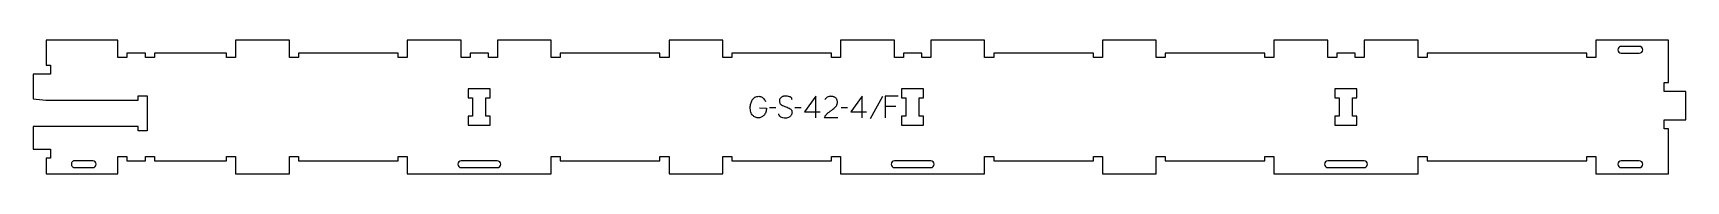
# Model space of a CAD drawing. Extents: x 0 to 2288, y 0 to 186.
import ezdxf

# ---------------------------------------------------------------- set-up
doc = ezdxf.new("R2010")
doc.units = 0
for name, color, linetype in [('1_ANYTOOL_1MMDEEP_LABELS_S', 2, 'CONTINUOUS'), ('3_ANYTOOL_CUTTHROUGH_INSID', 4, 'CONTINUOUS'), ('4_ANYTOOL_CUTTHROUGH_OUTSI', 5, 'CONTINUOUS')]:
    doc.layers.add(name, color=color, linetype=linetype)

msp = doc.modelspace()

# ---------------------------------------------------------------- linework, layer by layer
at = {"layer": '1_ANYTOOL_1MMDEEP_LABELS_S'}
for p, q in [((1176.281401, 107.129617), (1159.095687, 76.358188)), ((1194.367115, 93.629617), (1179.881401, 93.629617)), ((1028.552829, 91.48676), (1019.767115, 91.401046)), ((1063.609972, 91.48676), (1054.824258, 91.401046)), ((1067.895687, 86.258188), (1089.667115, 86.258188)), ((1127.809972, 91.48676), (1119.024258, 91.401046)), ((1132.095687, 86.258188), (1153.867115, 86.258188))]:
    msp.add_line(p, q, dxfattribs=at)
for points in [[(1005.667115, 91.401046), (1015.438544, 91.358188, -0.031732), (1015.170433, 88.350787, -0.048764), (1014.426044, 85.433188, -0.050291), (1013.316331, 83.122681, -0.060119), (1011.731401, 81.115331, -0.036578), (1009.999381, 79.628915, -0.050793), (1008.040329, 78.468903, -0.051881), (1006.087312, 77.801158, -0.053919), (1004.038544, 77.558188, -0.055881), (1002.003396, 77.765133, -0.055271), (1000.063544, 78.415331, -0.05403), (998.137568, 79.574525, -0.038531), (996.452829, 81.072474, -0.067281), (994.905116, 83.183488, -0.049165), (993.881401, 85.604617, -0.047412), (993.208474, 88.808536, -0.028075), (993.024258, 92.08676, -0.03109), (993.191784, 94.77834, -0.031496), (993.693901, 97.427831, -0.031425), (994.544773, 100.056076, -0.02824), (995.702829, 102.565331, -0.064555), (997.231633, 104.716856, -0.078906), (999.297472, 106.342117, -0.076878), (1001.921073, 107.316667, -0.050594), (1004.724258, 107.601046, -0.039946), (1006.383819, 107.468249, -0.052714), (1007.986758, 107.033188, -0.053511), (1009.369955, 106.317854, -0.05153), (1010.574258, 105.329617, -0.040443), (1012.614482, 102.906475, -0.04035), (1014.238544, 100.18676)], [(1050.795687, 103.015331, 0.071867), (1050.602573, 104.351938, 0.100684), (1049.976044, 105.533188, 0.047558), (1049.50149, 106.009639, 0.038563), (1048.95149, 106.398367, 0.037928), (1048.254302, 106.745835, 0.026634), (1047.517115, 107.001046, 0.028461), (1044.493782, 107.687028, 0.041577), (1041.409972, 107.943903, 0.036938), (1039.907612, 107.832763, 0.041531), (1038.442115, 107.488546, 0.041583), (1037.064738, 106.911337, 0.038125), (1035.795687, 106.122474, 0.057611), (1034.725534, 105.13057, 0.065808), (1033.931401, 103.909974, 0.06469), (1033.453905, 102.45042, 0.046778), (1033.309972, 100.915331, 0.052235), (1033.472328, 99.365489, 0.075448), (1034.017115, 97.915331, 0.076671), (1034.933207, 96.742279, 0.061023), (1036.138544, 95.858188, 0.021951), (1039.167398, 94.330843, 0.018213), (1042.309972, 93.051046, -0.02405), (1045.411457, 91.745584, -0.02981), (1048.352829, 90.115331, -0.068439), (1049.494131, 89.149401, -0.079282), (1050.302829, 87.897474, -0.076308), (1050.727829, 86.318792, -0.047772), (1050.752829, 84.672474, -0.046243), (1050.459595, 82.991515, -0.06359), (1049.809972, 81.420688, -0.064671), (1048.837148, 80.1365, -0.057073), (1047.581401, 79.122474, -0.067522), (1044.613092, 77.759564, -0.070793), (1041.388544, 77.258188, -0.064027), (1038.249528, 77.620704, -0.070447), (1035.324258, 78.801046, -0.054374), (1034.165841, 79.650678, -0.074742), (1033.267115, 80.76176, -0.075199), (1032.744108, 82.068138, -0.057737), (1032.581401, 83.472474)], [(1114.095687, 77.643903), (1095.795687, 77.68676, -0.034491), (1096.458465, 79.434092, -0.037732), (1097.365329, 81.067117, -0.037744), (1098.504624, 82.541753, -0.03482), (1099.845687, 83.83676, -0.00859), (1102.804911, 86.235343, -0.008791), (1105.845687, 88.529617, 0.020588), (1108.664975, 90.76306, 0.025206), (1111.267115, 93.243903, 0.046908), (1112.28771, 94.545145, 0.051091), (1113.034972, 96.018903, 0.050722), (1113.483705, 97.667077, 0.041139), (1113.624258, 99.372474, 0.039396), (1113.481613, 101.18006, 0.058519), (1112.992115, 102.918903, 0.060358), (1112.201557, 104.326019, 0.061397), (1111.095687, 105.501046, 0.048006), (1109.739729, 106.423005, 0.045901), (1108.234972, 107.076046, 0.045216), (1106.494911, 107.478605, 0.034258), (1104.709972, 107.601046, 0.055622), (1102.075402, 107.307058, 0.079896), (1099.631401, 106.326046, 0.080617), (1097.662013, 104.660345, 0.060287), (1096.224258, 102.501046)]]:
    msp.add_lwpolyline(points, format="xyb", dxfattribs=at)
for points in [[(1083.881401, 77.601046), (1083.924258, 107.643903), (1067.895687, 86.258188)], [(1148.081401, 77.601046), (1148.124258, 107.643903), (1132.095687, 86.258188)], [(1197.538544, 107.601046), (1179.881401, 107.601046), (1179.881401, 77.601046)]]:
    msp.add_lwpolyline(points, dxfattribs=at)
at = {"layer": '3_ANYTOOL_CUTTHROUGH_INSID'}
for points in [[(2223.868232, 177), (2198.868232, 177, 1), (2198.868232, 167.5), (2223.868232, 167.5, 1)], [(82.75, 8.5, 1), (82.75, 18), (57.009651, 18, 0.12263), (55.35456, 17.587875, 0.106401), (54.040385, 16.480762, 0.09127), (53.253336, 14.956608, 0.148392), (53.253336, 11.543392, 0.09127), (54.040385, 10.019238, 0.106401), (55.35456, 8.912125, 0.12263), (57.009651, 8.5)], [(642.75, 8.5, 1), (642.75, 18), (592.75, 18, 0.414214), (588, 13.25, 0.414214), (592.75, 8.5)], [(1242.75, 8.5, 1), (1242.75, 18), (1192.75, 18, 1), (1192.75, 8.5)], [(1842.75, 8.5, 1), (1842.75, 18), (1792.75, 18, 1), (1792.75, 8.5)], [(2223.868232, 8.5, 1), (2223.868232, 18), (2198.868232, 18, 1), (2198.868232, 8.5)]]:
    msp.add_lwpolyline(points, format="xyb", close=True, dxfattribs=at)
for points in [[(627, 105.544253), (633, 105.544253), (633, 118.044253), (602.5, 118.044253), (602.5, 105.544253), (608.5, 105.544253), (608.5, 80.044253), (602.5, 80.044253), (602.5, 67.544253), (633, 67.544253), (633, 80.044253), (627, 80.044253)], [(1227, 105.544253), (1233, 105.544253), (1233, 118.044253), (1202.5, 118.044253), (1202.5, 105.544253), (1208.5, 105.544253), (1208.5, 80.044253), (1202.5, 80.044253), (1202.5, 67.544253), (1233, 67.544253), (1233, 80.044253), (1227, 80.044253)], [(1827, 105.544253), (1833, 105.544253), (1833, 118.044253), (1802.5, 118.044253), (1802.5, 105.544253), (1808.5, 105.544253), (1808.5, 80.044253), (1802.5, 80.044253), (1802.5, 67.544253), (1833, 67.544253), (1833, 80.044253), (1827, 80.044253)]]:
    msp.add_lwpolyline(points, close=True, dxfattribs=at)
at = {"layer": '4_ANYTOOL_CUTTHROUGH_OUTSI'}
msp.add_lwpolyline([(1967.75, 167.5), (1930, 167.5), (1930, 161.75, -0.414214), (1929.75, 161.5), (1917.75, 161.5, -0.414214), (1917.5, 161.75), (1917.5, 185.5), (1843, 185.5), (1843, 161.75, -0.414214), (1842.75, 161.5), (1830.75, 161.5, -0.414214), (1830.5, 161.75), (1830.5, 167.5), (1805, 167.5), (1805, 161.75, -0.414214), (1804.75, 161.5), (1792.75, 161.5, -0.414214), (1792.5, 161.75), (1792.5, 185.5), (1718, 185.5), (1718, 161.75, -0.414214), (1717.75, 161.5), (1705.75, 161.5, -0.414214), (1705.5, 161.75), (1705.5, 167.5), (1567.5, 167.5), (1567.5, 161.75, -0.414214), (1567.25, 161.5), (1555.25, 161.5, -0.414214), (1555, 161.75), (1555, 185.5), (1480.5, 185.5), (1480.5, 161.75, -0.414214), (1480.25, 161.5), (1468.25, 161.5, -0.414214), (1468, 161.75), (1468, 167.5), (1330, 167.5), (1330, 161.75, -0.414214), (1329.75, 161.5), (1317.75, 161.5, -0.414214), (1317.5, 161.75), (1317.5, 185.5), (1243, 185.5), (1243, 161.75, -0.414214), (1242.75, 161.5), (1230.75, 161.5, -0.414214), (1230.5, 161.75), (1230.5, 167.5), (1205, 167.5), (1205, 161.75, -0.414214), (1204.75, 161.5), (1192.75, 161.5, -0.414214), (1192.5, 161.75), (1192.5, 185.5), (1118, 185.5), (1118, 161.75, -0.414214), (1117.75, 161.5), (1105.75, 161.5, -0.414214), (1105.5, 161.75), (1105.5, 167.5), (967.5, 167.5), (967.5, 161.75, -0.414214), (967.25, 161.5), (955.25, 161.5, -0.414214), (955, 161.75), (955, 185.5), (880.5, 185.5), (880.5, 161.75, -0.414214), (880.25, 161.5), (868.25, 161.5, -0.414214), (868, 161.75), (868, 167.5), (730, 167.5), (730, 161.75, -0.414214), (729.75, 161.5), (717.75, 161.5, -0.414214), (717.5, 161.75), (717.5, 185.5), (643, 185.5), (643, 161.75, -0.414214), (642.75, 161.5), (630.75, 161.5, -0.414214), (630.5, 161.75), (630.5, 167.5), (605, 167.5), (605, 161.75, -0.414214), (604.75, 161.5), (592.75, 161.5, -0.414214), (592.5, 161.75), (592.5, 185.5), (518, 185.5), (518, 161.75, -0.414214), (517.75, 161.5), (505.75, 161.5, -0.414214), (505.5, 161.75), (505.5, 167.5), (367.5, 167.5), (367.5, 161.75, -0.414214), (367.25, 161.5), (355.25, 161.5, -0.414214), (355, 161.75), (355, 185.5), (280.5, 185.5), (280.5, 161.75, -0.414214), (280.25, 161.5), (268.25, 161.5, -0.414214), (268, 161.75), (268, 167.5), (168, 167.5), (168, 161.75, -0.414214), (167.75, 161.5), (155.75, 161.5, -0.414214), (155.5, 161.75), (155.5, 167.5), (130, 167.5), (130, 161.75, -0.414214), (129.75, 161.5), (117.75, 161.5, -0.414214), (117.5, 161.75), (117.5, 185.5), (18, 185.5), (18, 151), (23.75, 151, -0.414214), (24, 150.75), (24, 138.75, -0.414214), (23.75, 138.5), (0, 138.5), (0, 103.974857, 0.000019), (17.7764, 102.087807), (145.499983, 102.088506), (145.499983, 107.838506, -0.414214), (145.749983, 108.088506), (157.749983, 108.088506, -0.414214), (157.999983, 107.838506), (157.999983, 101.838506), (157.999983, 65.838506), (157.999983, 59.838506, -0.414214), (157.749983, 59.588506), (145.749983, 59.588506, -0.414214), (145.499983, 59.838506), (145.499983, 65.588506), (0, 65.588506), (0, 34), (23.75, 34, -0.414214), (24, 33.75), (24, 21.75, -0.414214), (23.75, 21.5), (18, 21.5), (18, 0), (117.5, 0), (117.5, 23.75, -0.414214), (117.75, 24), (129.75, 24, -0.414214), (130, 23.75), (130, 18), (155.5, 18), (155.5, 23.75, -0.414214), (155.75, 24), (167.75, 24, -0.414214), (168, 23.75), (168, 18), (268, 18), (268, 23.75, -0.414214), (268.25, 24), (280.25, 24, -0.414214), (280.5, 23.75), (280.5, 0), (355, 0), (355, 23.75, -0.414214), (355.25, 24), (367.25, 24, -0.414214), (367.5, 23.75), (367.5, 18), (505.5, 18), (505.5, 23.75, -0.414214), (505.75, 24), (517.75, 24, -0.414214), (518, 23.75), (518, 0), (717.5, 0), (717.5, 23.75, -0.414214), (717.75, 24), (729.75, 24, -0.414214), (730, 23.75), (730, 18), (868, 18), (868, 23.75, -0.414214), (868.25, 24), (880.25, 24, -0.414214), (880.5, 23.75), (880.5, 0), (955, 0), (955, 23.75, -0.414214), (955.25, 24), (967.25, 24, -0.414214), (967.5, 23.75), (967.5, 18), (1105.5, 18), (1105.5, 23.75, -0.414214), (1105.75, 24), (1117.75, 24, -0.414214), (1118, 23.75), (1118, 0), (1317.5, 0), (1317.5, 23.75, -0.414214), (1317.75, 24), (1329.75, 24, -0.414214), (1330, 23.75), (1330, 18), (1468, 18), (1468, 23.75, -0.414214), (1468.25, 24), (1480.25, 24, -0.414214), (1480.5, 23.75), (1480.5, 0), (1555, 0), (1555, 23.75, -0.414214), (1555.25, 24), (1567.25, 24, -0.414214), (1567.5, 23.75), (1567.5, 18), (1705.5, 18), (1705.5, 23.75, -0.414214), (1705.75, 24), (1717.75, 24, -0.414214), (1718, 23.75), (1718, 0), (1917.5, 0), (1917.5, 23.75, -0.414214), (1917.75, 24), (1929.75, 24, -0.414214), (1930, 23.75), (1930, 18), (1967.75, 18), (2151.348473, 18), (2151.348473, 23.75, -0.414214), (2151.598473, 24), (2163.598473, 24, -0.414214), (2163.848473, 23.75), (2163.848473, 0), (2264.127084, 0), (2264.127084, 62.322251), (2258.377084, 62.322251, -0.414214), (2258.127084, 62.572251), (2258.127084, 74.572251, -0.414214), (2258.377084, 74.822251), (2288.427084, 74.822251), (2288.427084, 114.322251), (2258.377084, 114.322251, -0.414214), (2258.127084, 114.572251), (2258.127084, 126.572251, -0.414214), (2258.377084, 126.822251), (2264.127084, 126.822251), (2264.127084, 185.5), (2163.848473, 185.5), (2163.848473, 161.75, -0.414214), (2163.598473, 161.5), (2151.598473, 161.5, -0.414214), (2151.348473, 161.75), (2151.348473, 167.5)], format="xyb", close=True, dxfattribs=at)

doc.saveas('drawing.dxf')
